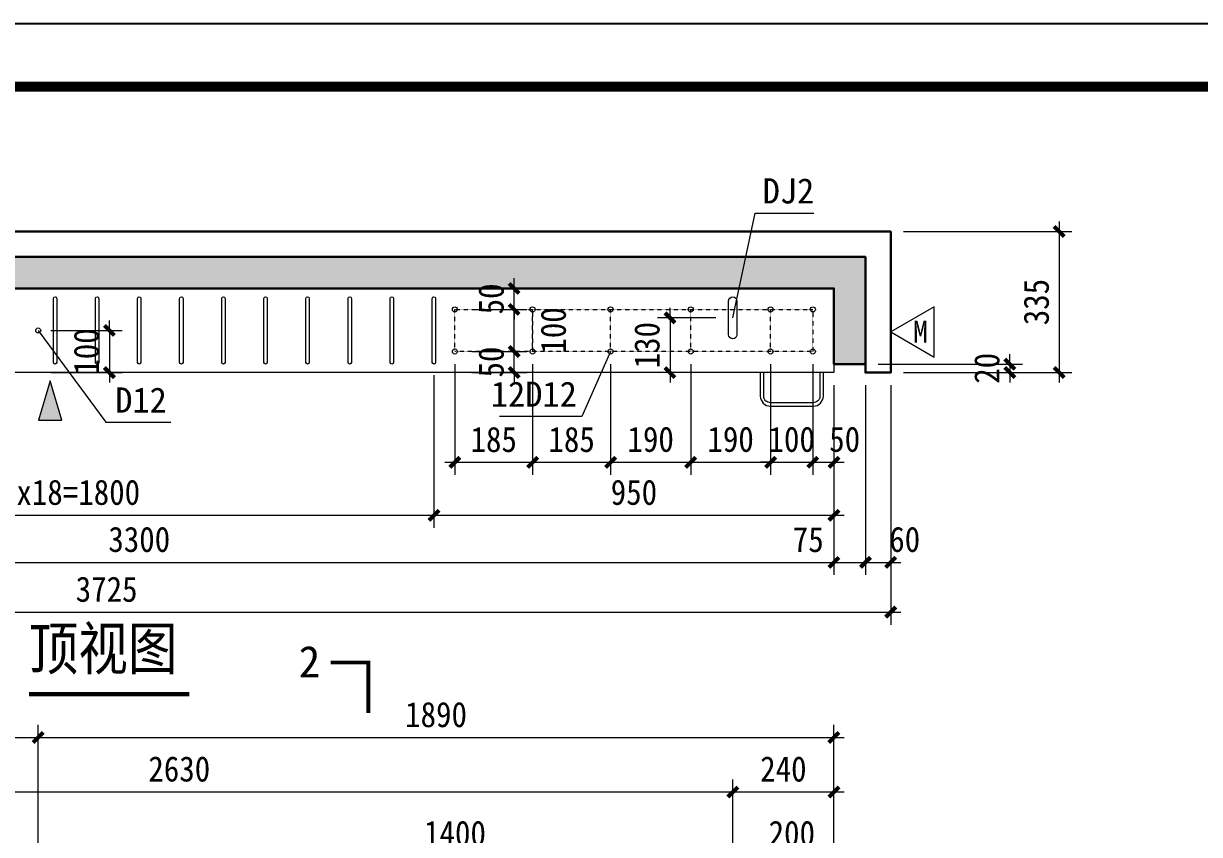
# Model space of a CAD drawing. Header units: millimetres. Extents: x 0 to 12600, y 0 to 8910.
# Drawn here: x 5091 to 7884, y 6982 to 8910 of the extents above; entities that cross this region are included whole.
import ezdxf
from ezdxf.enums import TextEntityAlignment as Align

# ---------------------------------------------------------------- set-up
doc = ezdxf.new("R2010")
doc.units = ezdxf.units.MM
for name, pattern in [('ACAD_ISO10W100', [18, 12, -3, 0, -3]), ('DOT', [0.25, 0, -0.25]), ('DOTE', [2.42, 2, -0.2, 0.02, -0.2])]:
    doc.linetypes.add(name, pattern=pattern)
for name, color, linetype in [('DIM_SYMB', 3, 'Continuous'), ('YZ-下划线', 1, 'ACAD_ISO10W100'), ('图框2', 1, 'Continuous'), ('图框线', 7, 'Continuous'), ('暗柱钢筋', 7, 'Continuous'), ('梁钢筋', 7, 'Continuous'), ('附加钢筋', 7, 'Continuous')]:
    doc.layers.add(name, color=color, linetype=linetype)
for name, color, linetype, lineweight in [('PUB_DIM', 7, 'Continuous', 15), ('YG-标注', 151, 'Continuous', 15), ('YZ-文字', 4, 'Continuous', 13), ('YZ-符号', 96, 'Continuous', 9), ('图层1', 7, 'Continuous', 13), ('填充', 7, 'Continuous', 5), ('文字标注', 7, 'Continuous', 15), ('轮廓线', 2, 'Continuous', 13), ('轮廓线0.15', 91, 'Continuous', 15), ('轴线', 1, 'DOTE', 9)]:
    doc.layers.add(name, color=color, linetype=linetype, lineweight=lineweight)
doc.styles.add('YG-样式 2', font='simhei.ttf')
doc.styles.add('YZ-样式 1', font='simhei.ttf', dxfattribs={"width": 0.85})
doc.styles.add('YZ-样式 2', font='simhei.ttf', dxfattribs={"width": 0.9})
doc.styles.add('图签-黑体', font='simhei.ttf')
doc.styles.add('黑体', font='simhei.ttf')
doc.dimstyles.new('YZ-30', dxfattribs={"dimscale": 30, "dimtxt": 2, "dimasz": 0.8, "dimexe": 1, "dimexo": 1, "dimgap": 0.8, "dimtad": 1, "dimdec": 0, "dimzin": 1, "dimdsep": 46, "dimtxsty": 'YZ-样式 2', "dimblk": 'ARCHTICK', "dimcen": 250, "dimdle": 0.8, "dimclrd": 151, "dimclre": 151, "dimclrt": 7, "dimazin": 0, "dimtfac": 1, "dimtdec": 0, "dimtix": 1, "dimtmove": 2, "dimatfit": 2, "dimldrblk": 'ARCHTICK', "dimfxl": 1, "dimlwd": 9, "dimlwe": 9, "dimarcsym": 0})

# ---------------------------------------------------------------- blocks, each defined once
blk = doc.blocks.new('_ArchTick')
at = {"color": 0, "linetype": 'ByBlock', "const_width": 0.4}
blk.add_lwpolyline([(-0.5, -0.5), (0.5, 0.5)], dxfattribs=at)
blk = doc.blocks.new('*D282')
at = {"layer": 'Defpoints', "color": 0, "transparency": 16777216}
for p in [(3425.5, 8080.4), (7150.5, 8080.4), (7150.5, 7511)]:
    blk.add_point(p, dxfattribs=at)
at = {"layer": 'YG-标注', "color": 151, "lineweight": 9, "transparency": 16777216}
for p, q in [((3425.5, 8050.4), (3425.5, 7481)), ((7150.5, 8050.4), (7150.5, 7481)), ((3401.5, 7511), (7174.5, 7511))]:
    blk.add_line(p, q, dxfattribs=at)
at = {"layer": 'YG-标注', "color": 151, "lineweight": 9, "transparency": 16777216, "xscale": 24, "yscale": 24, "zscale": 24, "rotation": 180}
blk.add_blockref('_ArchTick', (3425.5, 7511), dxfattribs=at)
at = {"layer": 'YG-标注', "color": 151, "lineweight": 9, "transparency": 16777216, "xscale": 24, "yscale": 24, "zscale": 24}
blk.add_blockref('_ArchTick', (7150.5, 7511), dxfattribs=at)
at = {"layer": 'YG-标注', "color": 7, "transparency": 16777216, "insert": (5288, 7565), "char_height": 60, "attachment_point": 5, "style": 'YZ-样式 2'}
blk.add_mtext('3725', dxfattribs=at)
blk = doc.blocks.new('*D285')
at = {"layer": 'Defpoints', "color": 0, "transparency": 16777216}
for p in [(3715.5, 8080.4), (7015.5, 8080.4), (7015.5, 7629.2)]:
    blk.add_point(p, dxfattribs=at)
at = {"layer": 'YG-标注', "color": 151, "lineweight": 9, "transparency": 16777216}
for p, q in [((3715.5, 8050.4), (3715.5, 7599.2)), ((7015.5, 8050.4), (7015.5, 7599.2)), ((3691.5, 7629.2), (7039.5, 7629.2))]:
    blk.add_line(p, q, dxfattribs=at)
at = {"layer": 'YG-标注', "color": 151, "lineweight": 9, "transparency": 16777216, "xscale": 24, "yscale": 24, "zscale": 24, "rotation": 180}
blk.add_blockref('_ArchTick', (3715.5, 7629.2), dxfattribs=at)
at = {"layer": 'YG-标注', "color": 151, "lineweight": 9, "transparency": 16777216, "xscale": 24, "yscale": 24, "zscale": 24}
blk.add_blockref('_ArchTick', (7015.5, 7629.2), dxfattribs=at)
at = {"layer": 'YG-标注', "color": 7, "transparency": 16777216, "insert": (5365.5, 7683.5), "char_height": 60, "attachment_point": 5, "style": 'YZ-样式 2'}
blk.add_mtext('3300', dxfattribs=at)
blk = doc.blocks.new('*D286')
at = {"layer": 'Defpoints', "color": 0, "transparency": 16777216}
for p in [(7015.5, 8080.4), (7090.5, 8080.4), (7090.5, 7629.2)]:
    blk.add_point(p, dxfattribs=at)
at = {"layer": 'YG-标注', "color": 151, "lineweight": 9, "transparency": 16777216}
for p, q in [((7015.5, 8050.4), (7015.5, 7599.2)), ((7090.5, 8050.4), (7090.5, 7599.2)), ((6991.5, 7629.2), (7114.5, 7629.2))]:
    blk.add_line(p, q, dxfattribs=at)
at = {"layer": 'YG-标注', "color": 151, "lineweight": 9, "transparency": 16777216, "xscale": 24, "yscale": 24, "zscale": 24, "rotation": 180}
blk.add_blockref('_ArchTick', (7015.5, 7629.2), dxfattribs=at)
at = {"layer": 'YG-标注', "color": 151, "lineweight": 9, "transparency": 16777216, "xscale": 24, "yscale": 24, "zscale": 24}
blk.add_blockref('_ArchTick', (7090.5, 7629.2), dxfattribs=at)
at = {"layer": 'YG-标注', "color": 7, "transparency": 16777216, "insert": (6954.6, 7683.2), "char_height": 60, "attachment_point": 5, "style": 'YZ-样式 2'}
blk.add_mtext('75', dxfattribs=at)
blk = doc.blocks.new('*D287')
at = {"layer": 'Defpoints', "color": 0, "transparency": 16777216}
for p in [(7090.5, 8080.4), (7150.5, 8080.4), (7150.5, 7629.2)]:
    blk.add_point(p, dxfattribs=at)
at = {"layer": 'YG-标注', "color": 151, "lineweight": 9, "transparency": 16777216}
for p, q in [((7090.5, 8050.4), (7090.5, 7599.2)), ((7150.5, 8050.4), (7150.5, 7599.2)), ((7066.5, 7629.2), (7174.5, 7629.2))]:
    blk.add_line(p, q, dxfattribs=at)
at = {"layer": 'YG-标注', "color": 151, "lineweight": 9, "transparency": 16777216, "xscale": 24, "yscale": 24, "zscale": 24, "rotation": 180}
blk.add_blockref('_ArchTick', (7090.5, 7629.2), dxfattribs=at)
at = {"layer": 'YG-标注', "color": 151, "lineweight": 9, "transparency": 16777216, "xscale": 24, "yscale": 24, "zscale": 24}
blk.add_blockref('_ArchTick', (7150.5, 7629.2), dxfattribs=at)
at = {"layer": 'YG-标注', "color": 7, "transparency": 16777216, "insert": (7183.7, 7683.5), "char_height": 60, "attachment_point": 5, "style": 'YZ-样式 2'}
blk.add_mtext('60', dxfattribs=at)
blk = doc.blocks.new('*D289')
at = {"layer": 'Defpoints', "color": 0, "transparency": 16777216}
for p in [(4265.5, 8099.4), (6065.5, 8080.4), (6065.5, 7741.1)]:
    blk.add_point(p, dxfattribs=at)
at = {"layer": 'YG-标注', "color": 151, "lineweight": 9, "transparency": 16777216}
for p, q in [((4265.5, 8069.4), (4265.5, 7711.1)), ((6065.5, 8050.4), (6065.5, 7711.1)), ((4241.5, 7741.1), (6089.5, 7741.1))]:
    blk.add_line(p, q, dxfattribs=at)
at = {"layer": 'YG-标注', "color": 151, "lineweight": 9, "transparency": 16777216, "xscale": 24, "yscale": 24, "zscale": 24, "rotation": 180}
blk.add_blockref('_ArchTick', (4265.5, 7741.1), dxfattribs=at)
at = {"layer": 'YG-标注', "color": 151, "lineweight": 9, "transparency": 16777216, "xscale": 24, "yscale": 24, "zscale": 24}
blk.add_blockref('_ArchTick', (6065.5, 7741.1), dxfattribs=at)
at = {"layer": 'YG-标注', "color": 7, "transparency": 16777216, "insert": (5165.5, 7795.4), "char_height": 60, "attachment_point": 5, "style": 'YZ-样式 2'}
blk.add_mtext('100x18=1800', dxfattribs=at)
blk = doc.blocks.new('*D290')
at = {"layer": 'Defpoints', "color": 0, "transparency": 16777216}
for p in [(6065.5, 8104.4), (7015.5, 8080.4), (7015.5, 7741.1)]:
    blk.add_point(p, dxfattribs=at)
at = {"layer": 'YG-标注', "color": 151, "lineweight": 9, "transparency": 16777216}
for p, q in [((6065.5, 8074.4), (6065.5, 7711.1)), ((7015.5, 8050.4), (7015.5, 7711.1)), ((6041.5, 7741.1), (7039.5, 7741.1))]:
    blk.add_line(p, q, dxfattribs=at)
at = {"layer": 'YG-标注', "color": 151, "lineweight": 9, "transparency": 16777216, "xscale": 24, "yscale": 24, "zscale": 24, "rotation": 180}
blk.add_blockref('_ArchTick', (6065.5, 7741.1), dxfattribs=at)
at = {"layer": 'YG-标注', "color": 151, "lineweight": 9, "transparency": 16777216, "xscale": 24, "yscale": 24, "zscale": 24}
blk.add_blockref('_ArchTick', (7015.5, 7741.1), dxfattribs=at)
at = {"layer": 'YG-标注', "color": 7, "transparency": 16777216, "insert": (6540.5, 7795.4), "char_height": 60, "attachment_point": 5, "style": 'YZ-样式 2'}
blk.add_mtext('950', dxfattribs=at)
blk = doc.blocks.new('*D295')
at = {"layer": 'Defpoints', "color": 0, "transparency": 16777216}
for p in [(6115.2, 8130.4), (6299.9, 8130.4), (6299.9, 7867)]:
    blk.add_point(p, dxfattribs=at)
at = {"layer": 'YG-标注', "color": 151, "lineweight": 9, "transparency": 16777216}
for p, q in [((6115.2, 8100.4), (6115.2, 7837)), ((6299.9, 8100.4), (6299.9, 7837)), ((6091.2, 7867), (6323.9, 7867))]:
    blk.add_line(p, q, dxfattribs=at)
at = {"layer": 'YG-标注', "color": 151, "lineweight": 9, "transparency": 16777216, "xscale": 24, "yscale": 24, "zscale": 24, "rotation": 180}
blk.add_blockref('_ArchTick', (6115.2, 7867), dxfattribs=at)
at = {"layer": 'YG-标注', "color": 151, "lineweight": 9, "transparency": 16777216, "xscale": 24, "yscale": 24, "zscale": 24}
blk.add_blockref('_ArchTick', (6299.9, 7867), dxfattribs=at)
at = {"layer": 'YG-标注', "color": 7, "transparency": 16777216, "insert": (6207.5, 7921), "char_height": 60, "attachment_point": 5, "style": 'YZ-样式 2'}
blk.add_mtext('185', dxfattribs=at)
blk = doc.blocks.new('*D296')
at = {"layer": 'Defpoints', "color": 0, "transparency": 16777216}
for p in [(6299.9, 8130.4), (6485.2, 8130.4), (6485.2, 7867)]:
    blk.add_point(p, dxfattribs=at)
at = {"layer": 'YG-标注', "color": 151, "lineweight": 9, "transparency": 16777216}
for p, q in [((6299.9, 8100.4), (6299.9, 7837)), ((6485.2, 8100.4), (6485.2, 7837)), ((6275.9, 7867), (6509.2, 7867))]:
    blk.add_line(p, q, dxfattribs=at)
at = {"layer": 'YG-标注', "color": 151, "lineweight": 9, "transparency": 16777216, "xscale": 24, "yscale": 24, "zscale": 24, "rotation": 180}
blk.add_blockref('_ArchTick', (6299.9, 7867), dxfattribs=at)
at = {"layer": 'YG-标注', "color": 151, "lineweight": 9, "transparency": 16777216, "xscale": 24, "yscale": 24, "zscale": 24}
blk.add_blockref('_ArchTick', (6485.2, 7867), dxfattribs=at)
at = {"layer": 'YG-标注', "color": 7, "transparency": 16777216, "insert": (6392.6, 7921), "char_height": 60, "attachment_point": 5, "style": 'YZ-样式 2'}
blk.add_mtext('185', dxfattribs=at)
blk = doc.blocks.new('*D297')
at = {"layer": 'Defpoints', "color": 0, "transparency": 16777216}
for p in [(6485.2, 8130.4), (6675.3, 8130.4), (6675.3, 7867)]:
    blk.add_point(p, dxfattribs=at)
at = {"layer": 'YG-标注', "color": 151, "lineweight": 9, "transparency": 16777216}
for p, q in [((6485.2, 8100.4), (6485.2, 7837)), ((6675.3, 8100.4), (6675.3, 7837)), ((6461.2, 7867), (6699.3, 7867))]:
    blk.add_line(p, q, dxfattribs=at)
at = {"layer": 'YG-标注', "color": 151, "lineweight": 9, "transparency": 16777216, "xscale": 24, "yscale": 24, "zscale": 24, "rotation": 180}
blk.add_blockref('_ArchTick', (6485.2, 7867), dxfattribs=at)
at = {"layer": 'YG-标注', "color": 151, "lineweight": 9, "transparency": 16777216, "xscale": 24, "yscale": 24, "zscale": 24}
blk.add_blockref('_ArchTick', (6675.3, 7867), dxfattribs=at)
at = {"layer": 'YG-标注', "color": 7, "transparency": 16777216, "insert": (6580.3, 7921.4), "char_height": 60, "attachment_point": 5, "style": 'YZ-样式 2'}
blk.add_mtext('190', dxfattribs=at)
blk = doc.blocks.new('*D298')
at = {"layer": 'Defpoints', "color": 0, "transparency": 16777216}
for p in [(6675.3, 8130.4), (6865.1, 8130.4), (6865.1, 7867)]:
    blk.add_point(p, dxfattribs=at)
at = {"layer": 'YG-标注', "color": 151, "lineweight": 9, "transparency": 16777216}
for p, q in [((6675.3, 8100.4), (6675.3, 7837)), ((6865.1, 8100.4), (6865.1, 7837)), ((6651.3, 7867), (6889.1, 7867))]:
    blk.add_line(p, q, dxfattribs=at)
at = {"layer": 'YG-标注', "color": 151, "lineweight": 9, "transparency": 16777216, "xscale": 24, "yscale": 24, "zscale": 24, "rotation": 180}
blk.add_blockref('_ArchTick', (6675.3, 7867), dxfattribs=at)
at = {"layer": 'YG-标注', "color": 151, "lineweight": 9, "transparency": 16777216, "xscale": 24, "yscale": 24, "zscale": 24}
blk.add_blockref('_ArchTick', (6865.1, 7867), dxfattribs=at)
at = {"layer": 'YG-标注', "color": 7, "transparency": 16777216, "insert": (6770.2, 7921.4), "char_height": 60, "attachment_point": 5, "style": 'YZ-样式 2'}
blk.add_mtext('190', dxfattribs=at)
blk = doc.blocks.new('*D299')
at = {"layer": 'Defpoints', "color": 0, "transparency": 16777216}
for p in [(6865.1, 8130.4), (6965.4, 8130.4), (6965.4, 7867)]:
    blk.add_point(p, dxfattribs=at)
at = {"layer": 'YG-标注', "color": 151, "lineweight": 9, "transparency": 16777216}
for p, q in [((6865.1, 8100.4), (6865.1, 7837)), ((6965.4, 8100.4), (6965.4, 7837)), ((6865.1, 7867), (6841.1, 7867)), ((6865.1, 7867), (6965.4, 7867)), ((6965.4, 7867), (6989.4, 7867))]:
    blk.add_line(p, q, dxfattribs=at)
at = {"layer": 'YG-标注', "color": 151, "lineweight": 9, "transparency": 16777216, "xscale": 24, "yscale": 24, "zscale": 24}
blk.add_blockref('_ArchTick', (6865.1, 7867), dxfattribs=at)
at = {"layer": 'YG-标注', "color": 151, "lineweight": 9, "transparency": 16777216, "xscale": 24, "yscale": 24, "zscale": 24, "rotation": 180}
blk.add_blockref('_ArchTick', (6965.4, 7867), dxfattribs=at)
at = {"layer": 'YG-标注', "color": 7, "transparency": 16777216, "insert": (6915.3, 7921.4), "char_height": 60, "attachment_point": 5, "style": 'YZ-样式 2'}
blk.add_mtext('100', dxfattribs=at)
blk = doc.blocks.new('*D300')
at = {"layer": 'Defpoints', "color": 0, "transparency": 16777216}
for p in [(6965.4, 8130.4), (7015.5, 8080.4), (7015.5, 7867)]:
    blk.add_point(p, dxfattribs=at)
at = {"layer": 'YG-标注', "color": 151, "lineweight": 9, "transparency": 16777216}
for p, q in [((6965.4, 8100.4), (6965.4, 7837)), ((7015.5, 8050.4), (7015.5, 7837)), ((6941.4, 7867), (7039.5, 7867))]:
    blk.add_line(p, q, dxfattribs=at)
at = {"layer": 'YG-标注', "color": 151, "lineweight": 9, "transparency": 16777216, "xscale": 24, "yscale": 24, "zscale": 24, "rotation": 180}
blk.add_blockref('_ArchTick', (6965.4, 7867), dxfattribs=at)
at = {"layer": 'YG-标注', "color": 151, "lineweight": 9, "transparency": 16777216, "xscale": 24, "yscale": 24, "zscale": 24}
blk.add_blockref('_ArchTick', (7015.5, 7867), dxfattribs=at)
at = {"layer": 'YG-标注', "color": 7, "transparency": 16777216, "insert": (7041.1, 7921.4), "char_height": 60, "attachment_point": 5, "style": 'YZ-样式 2'}
blk.add_mtext('50', dxfattribs=at)
blk = doc.blocks.new('*D309')
at = {"layer": 'Defpoints', "color": 0, "transparency": 16777216}
for p in [(6107.7, 8280.4), (6255.9, 8280.4), (6125.6, 8230.4)]:
    blk.add_point(p, dxfattribs=at)
at = {"layer": 'YG-标注', "color": 151, "lineweight": 9, "transparency": 16777216}
for p, q in [((6255.9, 8280.4), (6255.9, 8304.4)), ((6137.7, 8280.4), (6285.9, 8280.4)), ((6255.9, 8230.4), (6255.9, 8280.4)), ((6155.6, 8230.4), (6285.9, 8230.4)), ((6255.9, 8230.4), (6255.9, 8206.4))]:
    blk.add_line(p, q, dxfattribs=at)
at = {"layer": 'YG-标注', "color": 151, "lineweight": 9, "transparency": 16777216, "xscale": 24, "yscale": 24, "zscale": 24}
for p, rotation in [((6255.9, 8280.4), 270), ((6255.9, 8230.4), 90)]:
    blk.add_blockref('_ArchTick', p, dxfattribs=dict(at, rotation=rotation))
at = {"layer": 'YG-标注', "color": 7, "transparency": 16777216, "insert": (6201.6, 8255.4), "char_height": 60, "attachment_point": 5, "rotation": 90, "style": 'YZ-样式 2'}
blk.add_mtext('50', dxfattribs=at)
blk = doc.blocks.new('*D311')
at = {"layer": 'Defpoints', "color": 0, "transparency": 16777216}
for p in [(5125.5, 8180.4), (5125.5, 8080.4), (5294.6, 8080.4)]:
    blk.add_point(p, dxfattribs=at)
at = {"layer": 'YG-标注', "color": 151, "lineweight": 9, "transparency": 16777216}
for p, q in [((5294.6, 8180.4), (5294.6, 8204.4)), ((5155.5, 8180.4), (5324.6, 8180.4)), ((5294.6, 8180.4), (5294.6, 8080.4)), ((5155.5, 8080.4), (5324.6, 8080.4)), ((5294.6, 8080.4), (5294.6, 8056.4))]:
    blk.add_line(p, q, dxfattribs=at)
at = {"layer": 'YG-标注', "color": 151, "lineweight": 9, "transparency": 16777216, "xscale": 24, "yscale": 24, "zscale": 24}
for p, rotation in [((5294.6, 8180.4), 270), ((5294.6, 8080.4), 90)]:
    blk.add_blockref('_ArchTick', p, dxfattribs=dict(at, rotation=rotation))
at = {"layer": 'YG-标注', "color": 7, "transparency": 16777216, "insert": (5240.3, 8130.4), "char_height": 60, "attachment_point": 5, "rotation": 90, "style": 'YZ-样式 2'}
blk.add_mtext('100', dxfattribs=at)
blk = doc.blocks.new('*D312')
at = {"layer": 'Defpoints', "color": 0, "transparency": 16777216}
for p in [(6125.6, 8130.4), (6255.9, 8130.4), (6125.6, 8080.4)]:
    blk.add_point(p, dxfattribs=at)
at = {"layer": 'YG-标注', "color": 151, "lineweight": 9, "transparency": 16777216}
for p, q in [((6155.6, 8130.4), (6285.9, 8130.4)), ((6255.9, 8130.4), (6255.9, 8154.4)), ((6255.9, 8080.4), (6255.9, 8130.4)), ((6155.6, 8080.4), (6285.9, 8080.4)), ((6255.9, 8080.4), (6255.9, 8056.4))]:
    blk.add_line(p, q, dxfattribs=at)
at = {"layer": 'YG-标注', "color": 151, "lineweight": 9, "transparency": 16777216, "xscale": 24, "yscale": 24, "zscale": 24}
for p, rotation in [((6255.9, 8130.4), 270), ((6255.9, 8080.4), 90)]:
    blk.add_blockref('_ArchTick', p, dxfattribs=dict(at, rotation=rotation))
at = {"layer": 'YG-标注', "color": 7, "transparency": 16777216, "insert": (6201.6, 8105.4), "char_height": 60, "attachment_point": 5, "rotation": 90, "style": 'YZ-样式 2'}
blk.add_mtext('50', dxfattribs=at)
blk = doc.blocks.new('*D313')
at = {"layer": 'Defpoints', "color": 0, "transparency": 16777216}
for p in [(6125.6, 8230.4), (6255.9, 8230.4), (6125.6, 8130.4)]:
    blk.add_point(p, dxfattribs=at)
at = {"layer": 'YG-标注', "color": 151, "lineweight": 9, "transparency": 16777216}
for p, q in [((6255.9, 8106.4), (6255.9, 8254.4)), ((6155.6, 8230.4), (6285.9, 8230.4)), ((6155.6, 8130.4), (6285.9, 8130.4))]:
    blk.add_line(p, q, dxfattribs=at)
at = {"layer": 'YG-标注', "color": 151, "lineweight": 9, "transparency": 16777216, "xscale": 24, "yscale": 24, "zscale": 24}
for p, rotation in [((6255.9, 8230.4), 90), ((6255.9, 8130.4), 270)]:
    blk.add_blockref('_ArchTick', p, dxfattribs=dict(at, rotation=rotation))
at = {"layer": 'YG-标注', "color": 7, "transparency": 16777216, "insert": (6349.3, 8180.4), "char_height": 60, "attachment_point": 5, "rotation": 90, "style": 'YZ-样式 2'}
blk.add_mtext('100', dxfattribs=at)
blk = doc.blocks.new('*D315')
at = {"layer": 'Defpoints', "color": 0, "transparency": 16777216}
for p in [(7150.5, 8415.4), (7150.5, 8080.4), (7550.5, 8080.4)]:
    blk.add_point(p, dxfattribs=at)
at = {"layer": 'YG-标注', "color": 151, "lineweight": 9, "transparency": 16777216}
for p, q in [((7550.5, 8439.4), (7550.5, 8056.4)), ((7180.5, 8415.4), (7580.5, 8415.4)), ((7180.5, 8080.4), (7580.5, 8080.4))]:
    blk.add_line(p, q, dxfattribs=at)
at = {"layer": 'YG-标注', "color": 151, "lineweight": 9, "transparency": 16777216, "xscale": 24, "yscale": 24, "zscale": 24}
for p, rotation in [((7550.5, 8415.4), 90), ((7550.5, 8080.4), 270)]:
    blk.add_blockref('_ArchTick', p, dxfattribs=dict(at, rotation=rotation))
at = {"layer": 'YG-标注', "color": 7, "transparency": 16777216, "insert": (7496.5, 8247.9), "char_height": 60, "attachment_point": 5, "rotation": 90, "style": 'YZ-样式 2'}
blk.add_mtext('335', dxfattribs=at)
blk = doc.blocks.new('*D359')
at = {"layer": 'Defpoints', "color": 0, "transparency": 16777216}
for p in [(6775.5, 7083.4), (4145.8, 6555.3), (6775.5, 6555.3)]:
    blk.add_point(p, dxfattribs=at)
at = {"layer": 'YG-标注', "color": 151, "lineweight": 9, "transparency": 16777216}
for p, q in [((4145.8, 6585.3), (4145.8, 7113.4)), ((6775.5, 6585.3), (6775.5, 7113.4)), ((4121.8, 7083.4), (6799.5, 7083.4))]:
    blk.add_line(p, q, dxfattribs=at)
at = {"layer": 'YG-标注', "color": 151, "lineweight": 9, "transparency": 16777216, "xscale": 24, "yscale": 24, "zscale": 24, "rotation": 180}
blk.add_blockref('_ArchTick', (4145.8, 7083.4), dxfattribs=at)
at = {"layer": 'YG-标注', "color": 151, "lineweight": 9, "transparency": 16777216, "xscale": 24, "yscale": 24, "zscale": 24}
blk.add_blockref('_ArchTick', (6775.5, 7083.4), dxfattribs=at)
at = {"layer": 'YG-标注', "color": 7, "transparency": 16777216, "insert": (5460.6, 7137.8), "char_height": 60, "attachment_point": 5, "style": 'YZ-样式 2'}
blk.add_mtext('2630', dxfattribs=at)
blk = doc.blocks.new('*D360')
at = {"layer": 'Defpoints', "color": 0, "transparency": 16777216}
for p in [(7015.5, 7083.4), (7015.5, 6635.3), (6775.5, 6555.3)]:
    blk.add_point(p, dxfattribs=at)
at = {"layer": 'YG-标注', "color": 151, "lineweight": 9, "transparency": 16777216}
for p, q in [((6775.5, 6585.3), (6775.5, 7113.4)), ((7015.5, 6665.3), (7015.5, 7113.4)), ((6751.5, 7083.4), (7039.5, 7083.4))]:
    blk.add_line(p, q, dxfattribs=at)
at = {"layer": 'YG-标注', "color": 151, "lineweight": 9, "transparency": 16777216, "xscale": 24, "yscale": 24, "zscale": 24, "rotation": 180}
blk.add_blockref('_ArchTick', (6775.5, 7083.4), dxfattribs=at)
at = {"layer": 'YG-标注', "color": 151, "lineweight": 9, "transparency": 16777216, "xscale": 24, "yscale": 24, "zscale": 24}
blk.add_blockref('_ArchTick', (7015.5, 7083.4), dxfattribs=at)
at = {"layer": 'YG-标注', "color": 7, "transparency": 16777216, "insert": (6895.5, 7137.8), "char_height": 60, "attachment_point": 5, "style": 'YZ-样式 2'}
blk.add_mtext('240', dxfattribs=at)
blk = doc.blocks.new('*D361')
at = {"layer": 'Defpoints', "color": 0, "transparency": 16777216}
for p in [(5125.5, 7212.8), (5125.5, 6835.3), (3715.5, 6475.3)]:
    blk.add_point(p, dxfattribs=at)
at = {"layer": 'YG-标注', "color": 151, "lineweight": 9, "transparency": 16777216}
for p, q in [((3715.5, 6505.3), (3715.5, 7242.8)), ((5125.5, 6865.3), (5125.5, 7242.8)), ((3691.5, 7212.8), (5149.5, 7212.8))]:
    blk.add_line(p, q, dxfattribs=at)
at = {"layer": 'YG-标注', "color": 151, "lineweight": 9, "transparency": 16777216, "xscale": 24, "yscale": 24, "zscale": 24, "rotation": 180}
blk.add_blockref('_ArchTick', (3715.5, 7212.8), dxfattribs=at)
at = {"layer": 'YG-标注', "color": 151, "lineweight": 9, "transparency": 16777216, "xscale": 24, "yscale": 24, "zscale": 24}
blk.add_blockref('_ArchTick', (5125.5, 7212.8), dxfattribs=at)
at = {"layer": 'YG-标注', "color": 7, "transparency": 16777216, "insert": (4420.5, 7267.1), "char_height": 60, "attachment_point": 5, "style": 'YZ-样式 2'}
blk.add_mtext('1410', dxfattribs=at)
blk = doc.blocks.new('*D362')
at = {"layer": 'Defpoints', "color": 0, "transparency": 16777216}
for p in [(7015.5, 7212.8), (5125.5, 6835.3), (7015.5, 6635.3)]:
    blk.add_point(p, dxfattribs=at)
at = {"layer": 'YG-标注', "color": 151, "lineweight": 9, "transparency": 16777216}
for p, q in [((5125.5, 6865.3), (5125.5, 7242.8)), ((7015.5, 6665.3), (7015.5, 7242.8)), ((5101.5, 7212.8), (7039.5, 7212.8))]:
    blk.add_line(p, q, dxfattribs=at)
at = {"layer": 'YG-标注', "color": 151, "lineweight": 9, "transparency": 16777216, "xscale": 24, "yscale": 24, "zscale": 24, "rotation": 180}
blk.add_blockref('_ArchTick', (5125.5, 7212.8), dxfattribs=at)
at = {"layer": 'YG-标注', "color": 151, "lineweight": 9, "transparency": 16777216, "xscale": 24, "yscale": 24, "zscale": 24}
blk.add_blockref('_ArchTick', (7015.5, 7212.8), dxfattribs=at)
at = {"layer": 'YG-标注', "color": 7, "transparency": 16777216, "insert": (6070.5, 7267.1), "char_height": 60, "attachment_point": 5, "style": 'YZ-样式 2'}
blk.add_mtext('1890', dxfattribs=at)
blk = doc.blocks.new('*D464')
at = {"layer": 'Defpoints', "color": 0, "transparency": 16777216}
for p in [(6765.3, 8210.4), (6626.2, 8080.4), (6765.3, 8080.4)]:
    blk.add_point(p, dxfattribs=at)
at = {"layer": 'YG-标注', "color": 151, "lineweight": 9, "transparency": 16777216}
for p, q in [((6626.2, 8210.4), (6626.2, 8234.4)), ((6735.3, 8210.4), (6596.2, 8210.4)), ((6626.2, 8210.4), (6626.2, 8080.4)), ((6735.3, 8080.4), (6596.2, 8080.4)), ((6626.2, 8080.4), (6626.2, 8056.4))]:
    blk.add_line(p, q, dxfattribs=at)
at = {"layer": 'YG-标注', "color": 151, "lineweight": 9, "transparency": 16777216, "xscale": 24, "yscale": 24, "zscale": 24}
for p, rotation in [((6626.2, 8210.4), 270), ((6626.2, 8080.4), 90)]:
    blk.add_blockref('_ArchTick', p, dxfattribs=dict(at, rotation=rotation))
at = {"layer": 'YG-标注', "color": 7, "transparency": 16777216, "insert": (6571.8, 8145.4), "char_height": 60, "attachment_point": 5, "rotation": 90, "style": 'YZ-样式 2'}
blk.add_mtext('130', dxfattribs=at)
blk = doc.blocks.new('*D465')
at = {"layer": 'Defpoints', "color": 0, "transparency": 16777216}
for p in [(7090.5, 8100.4), (7150.5, 8080.4), (7433.4, 8080.4)]:
    blk.add_point(p, dxfattribs=at)
at = {"layer": 'YG-标注', "color": 151, "lineweight": 9, "transparency": 16777216}
for p, q in [((7120.5, 8100.4), (7463.4, 8100.4)), ((7433.4, 8100.4), (7433.4, 8124.4)), ((7433.4, 8100.4), (7433.4, 8080.4)), ((7180.5, 8080.4), (7463.4, 8080.4)), ((7433.4, 8080.4), (7433.4, 8056.4))]:
    blk.add_line(p, q, dxfattribs=at)
at = {"layer": 'YG-标注', "color": 151, "lineweight": 9, "transparency": 16777216, "xscale": 24, "yscale": 24, "zscale": 24}
for p, rotation in [((7433.4, 8100.4), 270), ((7433.4, 8080.4), 90)]:
    blk.add_blockref('_ArchTick', p, dxfattribs=dict(at, rotation=rotation))
at = {"layer": 'YG-标注', "color": 7, "transparency": 16777216, "insert": (7379.1, 8090.4), "char_height": 60, "attachment_point": 5, "rotation": 90, "style": 'YZ-样式 2'}
blk.add_mtext('20', dxfattribs=at)
blk = doc.blocks.new('*D495')
at = {"layer": 'Defpoints', "color": 0, "transparency": 16777216}
for p in [(5415.5, 6930.4), (4015.5, 6412.1), (5415.5, 6412.1)]:
    blk.add_point(p, dxfattribs=at)
at = {"layer": 'YG-标注', "color": 151, "lineweight": 9, "transparency": 16777216}
for p, q in [((4015.5, 6442.1), (4015.5, 6960.4)), ((5415.5, 6442.1), (5415.5, 6960.4)), ((3991.5, 6930.4), (5439.5, 6930.4))]:
    blk.add_line(p, q, dxfattribs=at)
at = {"layer": 'YG-标注', "color": 151, "lineweight": 9, "transparency": 16777216, "xscale": 24, "yscale": 24, "zscale": 24, "rotation": 180}
blk.add_blockref('_ArchTick', (4015.5, 6930.4), dxfattribs=at)
at = {"layer": 'YG-标注', "color": 151, "lineweight": 9, "transparency": 16777216, "xscale": 24, "yscale": 24, "zscale": 24}
blk.add_blockref('_ArchTick', (5415.5, 6930.4), dxfattribs=at)
at = {"layer": 'YG-标注', "color": 7, "transparency": 16777216, "insert": (4715.5, 6984.7), "char_height": 60, "attachment_point": 5, "style": 'YZ-样式 2'}
blk.add_mtext('1400', dxfattribs=at)
blk = doc.blocks.new('*D496')
at = {"layer": 'Defpoints', "color": 0, "transparency": 16777216}
for p in [(6815.5, 6930.4), (5415.5, 6412.1), (6815.5, 6412.1)]:
    blk.add_point(p, dxfattribs=at)
at = {"layer": 'YG-标注', "color": 151, "lineweight": 9, "transparency": 16777216}
for p, q in [((5415.5, 6442.1), (5415.5, 6960.4)), ((6815.5, 6442.1), (6815.5, 6960.4)), ((5391.5, 6930.4), (6839.5, 6930.4))]:
    blk.add_line(p, q, dxfattribs=at)
at = {"layer": 'YG-标注', "color": 151, "lineweight": 9, "transparency": 16777216, "xscale": 24, "yscale": 24, "zscale": 24, "rotation": 180}
blk.add_blockref('_ArchTick', (5415.5, 6930.4), dxfattribs=at)
at = {"layer": 'YG-标注', "color": 151, "lineweight": 9, "transparency": 16777216, "xscale": 24, "yscale": 24, "zscale": 24}
blk.add_blockref('_ArchTick', (6815.5, 6930.4), dxfattribs=at)
at = {"layer": 'YG-标注', "color": 7, "transparency": 16777216, "insert": (6115.5, 6984.7), "char_height": 60, "attachment_point": 5, "style": 'YZ-样式 2'}
blk.add_mtext('1400', dxfattribs=at)
blk = doc.blocks.new('*D497')
at = {"layer": 'Defpoints', "color": 0, "transparency": 16777216}
for p in [(7015.5, 6930.4), (7015.5, 6475.3), (6815.5, 6412.1)]:
    blk.add_point(p, dxfattribs=at)
at = {"layer": 'YG-标注', "color": 151, "lineweight": 9, "transparency": 16777216}
for p, q in [((6815.5, 6442.1), (6815.5, 6960.4)), ((7015.5, 6505.3), (7015.5, 6960.4)), ((6791.5, 6930.4), (7039.5, 6930.4))]:
    blk.add_line(p, q, dxfattribs=at)
at = {"layer": 'YG-标注', "color": 151, "lineweight": 9, "transparency": 16777216, "xscale": 24, "yscale": 24, "zscale": 24, "rotation": 180}
blk.add_blockref('_ArchTick', (6815.5, 6930.4), dxfattribs=at)
at = {"layer": 'YG-标注', "color": 151, "lineweight": 9, "transparency": 16777216, "xscale": 24, "yscale": 24, "zscale": 24}
blk.add_blockref('_ArchTick', (7015.5, 6930.4), dxfattribs=at)
at = {"layer": 'YG-标注', "color": 7, "transparency": 16777216, "insert": (6915.5, 6984.7), "char_height": 60, "attachment_point": 5, "style": 'YZ-样式 2'}
blk.add_mtext('200', dxfattribs=at)

msp = doc.modelspace()

# ---------------------------------------------------------------- hatches: boundary and pattern name
at = {"layer": 'YZ-符号', "lineweight": 15}
msp.add_hatch(color=1, dxfattribs=at).paths.add_polyline_path([(5153.9, 8060.3), (5125.9, 7967.3), (5181.9, 7967.3)])
at = {"layer": '填充', "lineweight": 9}
h = msp.add_hatch(dxfattribs=at)
h.set_pattern_fill('HONEY', color=43, scale=10)
h.set_pattern_definition([(0, (-22086.616, -5755.678), (47.625, 27.496306), [31.75, -63.5]), (120, (-22086.616, -5755.678), (-47.625, 27.496307), [31.75, -63.5]), (60, (-22086.616, -5755.678), (1e-07, 54.992613), [-63.5, 31.75])])
h.paths.add_polyline_path([(7090.5, 8355.4), (6597.2, 8355.4), (6583.4, 8280.4), (7015.5, 8280.4), (7015.5, 8100.4), (7090.5, 8100.4)])
h.paths.add_polyline_path([(4735.5, 8280.4), (4735.5, 8355.4), (3445.5, 8355.4), (3445.5, 8280.4)])
h.paths.add_polyline_path([(4735.5, 8355.4), (4735.5, 8280.4), (6583.4, 8280.4), (6597.2, 8355.4)])

# ---------------------------------------------------------------- linework, layer by layer
at = {"layer": 'PUB_DIM', "color": 1, "const_width": 9}
msp.add_lwpolyline([(5819.8, 7391), (5909.8, 7391), (5909.8, 7271)], dxfattribs=at)
at = {"layer": 'YG-标注', "color": 3}
for p, q in [((6299.9, 8230.4), (6299.9, 8230.4)), ((6299.9, 8130.4), (6299.9, 8130.4))]:
    msp.add_line(p, q, dxfattribs=at)
at = {"layer": 'YZ-下划线', "color": 1, "linetype": 'ByBlock', "const_width": 10}
msp.add_lwpolyline([(5103.4, 7315.9), (5484.8, 7315.9)], dxfattribs=at)
at = {"layer": 'YZ-符号'}
for points in [[(6775.3, 8210.4), (6828.2, 8459.4), (6968.2, 8459.4)], [(5125.5, 8180.4), (5285.8, 7962.1), (5440.2, 7962.1)], [(6485.2, 8130.4), (6416.8, 7976.2), (6221.1, 7976.2)]]:
    msp.add_lwpolyline(points, dxfattribs=at)
at = {"layer": 'YZ-符号', "color": 1, "lineweight": 15}
for points in [[(7253.9, 8236.5), (7150.5, 8176.8), (7253.9, 8117.1)], [(5153.9, 8060.3), (5125.9, 7967.3), (5181.9, 7967.3)]]:
    msp.add_lwpolyline(points, close=True, dxfattribs=at)
at = {"layer": '图层1', "color": 1, "lineweight": 13}
msp.add_lwpolyline([(6785.3, 8170.4, -1), (6765.3, 8170.4), (6765.3, 8250.4, -1), (6785.3, 8250.4)], format="xyb", close=True, dxfattribs=at)
at = {"layer": '图框2', "color": 1}
msp.add_lwpolyline([(0, 0), (0, 8910), (12600, 8910), (12600, 0)], close=True, dxfattribs=at)
at = {"layer": '图框线', "const_width": 24}
msp.add_lwpolyline([(300, 8760), (12450, 8760), (12450, 150), (300, 150)], close=True, dxfattribs=at)
at = {"layer": '暗柱钢筋', "color": 1, "lineweight": 9, "ltscale": 100}
for points in [[(6840.7, 8080.4), (6840.7, 8024.5, 0.414214), (6864.7, 8000.5), (6966.4, 8000.5, 0.414214), (6990.4, 8024.5), (6990.4, 8080.4)], [(6982.4, 8080.4), (6982.4, 8024.5, -0.414214), (6966.4, 8008.5), (6864.7, 8008.5, -0.414214), (6848.7, 8024.5), (6848.7, 8080.4)]]:
    msp.add_lwpolyline(points, format="xyb", dxfattribs=at)
at = {"layer": '梁钢筋', "color": 1, "lineweight": 9, "ltscale": 100}
for points in [[(5161.5, 8104.4), (5161.5, 8256.4, -1), (5169.5, 8256.4), (5169.5, 8104.4, -1)], [(5261.5, 8104.4), (5261.5, 8256.4, -1), (5269.5, 8256.4), (5269.5, 8104.4, -1)], [(5361.5, 8104.4), (5361.5, 8256.4, -1), (5369.5, 8256.4), (5369.5, 8104.4, -1)], [(5461.5, 8104.4), (5461.5, 8256.4, -1), (5469.5, 8256.4), (5469.5, 8104.4, -1)], [(5561.5, 8104.4), (5561.5, 8256.4, -1), (5569.5, 8256.4), (5569.5, 8104.4, -1)], [(5661.5, 8104.4), (5661.5, 8256.4, -1), (5669.5, 8256.4), (5669.5, 8104.4, -1)], [(5761.5, 8104.4), (5761.5, 8256.4, -1), (5769.5, 8256.4), (5769.5, 8104.4, -1)], [(5861.5, 8104.4), (5861.5, 8256.4, -1), (5869.5, 8256.4), (5869.5, 8104.4, -1)], [(5961.5, 8104.4), (5961.5, 8256.4, -1), (5969.5, 8256.4), (5969.5, 8104.4, -1)], [(6061.5, 8104.4), (6061.5, 8256.4, -1), (6069.5, 8256.4), (6069.5, 8104.4, -1)]]:
    msp.add_lwpolyline(points, format="xyb", close=True, dxfattribs=at)
at = {"layer": '轮廓线', "lineweight": 30}
for points in [[(4735.5, 8355.4), (7090.5, 8355.4), (7090.5, 8080.4), (7150.5, 8080.4), (7150.5, 8415.4), (4735.5, 8415.4)], [(4735.5, 8280.4), (7015.5, 8280.4), (7015.5, 8100.4), (7090.5, 8100.4)]]:
    msp.add_lwpolyline(points, dxfattribs=at)
at = {"layer": '轮廓线0.15', "color": 3, "lineweight": 15}
msp.add_lwpolyline([(4735.5, 8280.4), (7015.5, 8280.4), (7015.5, 8080.4), (4735.5, 8080.4)], dxfattribs=at)
at = {"layer": '轴线', "color": 253, "linetype": 'DOT', "lineweight": 15, "ltscale": 0.1}
for p, q in [((6299.9, 8230.4), (6299.9, 8130.4)), ((6299.9, 8130.4), (6299.9, 8230.4)), ((6485.2, 8130.4), (6485.2, 8230.4)), ((6675.3, 8130.4), (6675.3, 8230.4)), ((6865.1, 8130.4), (6865.1, 8230.4))]:
    msp.add_line(p, q, dxfattribs=at)
msp.add_lwpolyline([(6115.2, 8230.4), (6965.4, 8230.4), (6965.4, 8130.4), (6115.2, 8130.4)], close=True, dxfattribs=at)
at = {"layer": '附加钢筋', "color": 5, "lineweight": 9}
for centre in [(6115.2, 8230.4), (6299.9, 8230.4), (6485.2, 8230.4), (6675.3, 8230.4), (6865.1, 8230.4), (6965.4, 8230.4), (5125.5, 8180.4), (6115.2, 8130.4), (6299.9, 8130.4), (6485.2, 8130.4), (6675.3, 8130.4), (6865.1, 8130.4), (6965.4, 8130.4)]:
    msp.add_circle(centre, 6, dxfattribs=at)

# ---------------------------------------------------------------- texts
at = {"layer": 'DIM_SYMB', "color": 7, "style": 'YZ-样式 1', "width": 0.85}
msp.add_text('顶视图', height=101.39, dxfattribs=at).set_placement((5103.4, 7373.8))
at = {"layer": 'YZ-文字', "style": '黑体'}
for s, rotation, p in [('DJ2', 360, (6968.8, 8464.2)), ('D12', 360, (5431, 7967)), ('12D12', 0, (6404.9, 7981))]:
    msp.add_text(s, height=60, rotation=rotation, dxfattribs=at).set_placement(p, align=Align.BOTTOM_RIGHT)
at = {"layer": 'YZ-符号', "color": 1, "lineweight": 15, "style": '图签-黑体'}
msp.add_text('M', height=52.5, dxfattribs=at).set_placement((7203.3, 8151.3))
at = {"layer": '文字标注', "style": 'YG-样式 2'}
msp.add_text('2', height=75, dxfattribs=at).set_placement((5769.9, 7355.7), align=Align.CENTER)

# ---------------------------------------------------------------- dimensions: what is measured, and where the dimension line sits
at = {"layer": 'YG-标注', "color": 3}
for base, p1, p2, picture, middle in [((7550.5, 8080.4), (7150.5, 8415.4), (7150.5, 8080.4), '*D315', (7496.5, 8247.9)), ((6255.9, 8280.4), (6125.6, 8230.4), (6107.7, 8280.4), '*D309', (6201.6, 8255.4)), ((6626.2, 8080.4), (6765.3, 8210.4), (6765.3, 8080.4), '*D464', (6571.8, 8145.4)), ((5294.6, 8080.4), (5125.5, 8180.4), (5125.5, 8080.4), '*D311', (5240.3, 8130.4)), ((6255.9, 8130.4), (6125.6, 8080.4), (6125.6, 8130.4), '*D312', (6201.6, 8105.4))]:
    dim = msp.add_linear_dim(base=base, p1=p1, p2=p2, angle=90, dimstyle='YZ-30', override={"dimfxl": 20}, dxfattribs=at)
    dim.commit()
    dim.dimension.update_dxf_attribs({"geometry": picture, "text_midpoint": middle})
dim = msp.add_linear_dim(base=(6255.9, 8230.4), p1=(6125.6, 8130.4), p2=(6125.6, 8230.4), angle=90, dimstyle='YZ-30', override={"dimfxl": 20}, dxfattribs=at)
dim.commit()
dim.dimension.update_dxf_attribs({"geometry": '*D313', "text_midpoint": (6349.3, 8180.4), "dimtype": 160})
for base, p1, p2, picture, middle in [((6299.9, 7867), (6115.2, 8130.4), (6299.9, 8130.4), '*D295', (6207.5, 7921)), ((6485.2, 7867), (6299.9, 8130.4), (6485.2, 8130.4), '*D296', (6392.6, 7921)), ((6675.3, 7867), (6485.2, 8130.4), (6675.3, 8130.4), '*D297', (6580.3, 7921.4)), ((6865.1, 7867), (6675.3, 8130.4), (6865.1, 8130.4), '*D298', (6770.2, 7921.4)), ((6965.4, 7867), (6865.1, 8130.4), (6965.4, 8130.4), '*D299', (6915.3, 7921.4)), ((7015.5, 7741.1), (6065.5, 8104.4), (7015.5, 8080.4), '*D290', (6540.5, 7795.4)), ((7150.5, 7511), (3425.5, 8080.4), (7150.5, 8080.4), '*D282', (5288, 7565)), ((7015.5, 7629.2), (3715.5, 8080.4), (7015.5, 8080.4), '*D285', (5365.5, 7683.5)), ((5125.5, 7212.8), (3715.5, 6475.3), (5125.5, 6835.3), '*D361', (4420.5, 7267.1)), ((7015.5, 7212.8), (5125.5, 6835.3), (7015.5, 6635.3), '*D362', (6070.5, 7267.1)), ((6775.5, 7083.4), (4145.8, 6555.3), (6775.5, 6555.3), '*D359', (5460.6, 7137.8)), ((7015.5, 7083.4), (6775.5, 6555.3), (7015.5, 6635.3), '*D360', (6895.5, 7137.8))]:
    dim = msp.add_linear_dim(base=base, p1=p1, p2=p2, dimstyle='YZ-30', override={"dimfxl": 20}, dxfattribs=at)
    dim.commit()
    dim.dimension.update_dxf_attribs({"geometry": picture, "text_midpoint": middle})
for base, p1, p2, picture, middle in [((7015.5, 7867), (6965.4, 8130.4), (7015.5, 8080.4), '*D300', (7041.1, 7921.4)), ((7090.5, 7629.2), (7015.5, 8080.4), (7090.5, 8080.4), '*D286', (6954.6, 7683.2)), ((7150.5, 7629.2), (7090.5, 8080.4), (7150.5, 8080.4), '*D287', (7183.7, 7683.5))]:
    dim = msp.add_linear_dim(base=base, p1=p1, p2=p2, dimstyle='YZ-30', override={"dimfxl": 20}, dxfattribs=at)
    dim.commit()
    dim.dimension.update_dxf_attribs({"geometry": picture, "text_midpoint": middle, "dimtype": 160})
at = {"layer": 'YG-标注', "color": 0}
dim = msp.add_linear_dim(base=(7433.4, 8080.4), p1=(7090.5, 8100.4), p2=(7150.5, 8080.4), angle=90, dimstyle='YZ-30', override={"dimfxl": 20}, dxfattribs=at)
dim.commit()
dim.dimension.update_dxf_attribs({"geometry": '*D465', "text_midpoint": (7379.1, 8090.4)})
at = {"layer": 'YG-标注', "color": 3}
dim = msp.add_linear_dim(base=(6065.5, 7741.1), p1=(4265.5, 8099.4), p2=(6065.5, 8080.4), text='100x18=<>', dimstyle='YZ-30', override={"dimfxl": 20}, dxfattribs=at)
dim.commit()
dim.dimension.update_dxf_attribs({"geometry": '*D289', "text_midpoint": (5165.5, 7795.4)})
at = {"layer": 'YG-标注'}
for base, p1, p2, picture, middle in [((5415.5, 6930.4), (4015.5, 6412.1), (5415.5, 6412.1), '*D495', (4715.5, 6984.7)), ((6815.5, 6930.4), (5415.5, 6412.1), (6815.5, 6412.1), '*D496', (6115.5, 6984.7)), ((7015.5, 6930.4), (6815.5, 6412.1), (7015.5, 6475.3), '*D497', (6915.5, 6984.7))]:
    dim = msp.add_linear_dim(base=base, p1=p1, p2=p2, dimstyle='YZ-30', dxfattribs=at)
    dim.commit()
    dim.dimension.update_dxf_attribs({"geometry": picture, "text_midpoint": middle})

doc.saveas('drawing.dxf')
